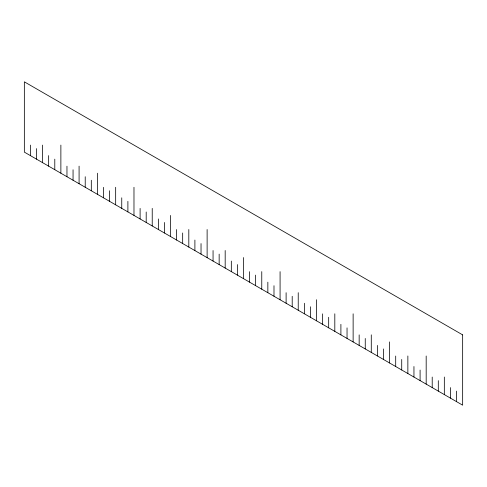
<?xml version="1.0" encoding="UTF-8"?>
<svg xmlns="http://www.w3.org/2000/svg" width="487" height="487" viewBox="0 0 487 487"><rect width="100%" height="100%" fill="white"/><g stroke="black" fill="none" stroke-linecap="round" stroke-linejoin="round"><path stroke-width="0.73" d="M456.562 391.116L456.562 401.659M450.475 387.597L450.475 398.141M444.333 377.023L444.333 394.598M438.306 380.639L438.306 391.116M432.213 377.054L432.213 387.597M426.18 355.997L426.18 384.115M420.092 370.053L420.092 380.603M413.95 366.51L413.95 377.054M407.863 355.967L407.863 373.541M401.72 359.449L401.72 369.992M395.694 356.04L395.694 366.51M389.6 341.911L389.6 362.998M383.512 348.936L383.512 359.479M377.425 345.423L377.425 355.967M371.283 334.849L371.283 352.424M365.256 338.465L365.256 348.942M359.163 334.879L359.163 345.423M353.13 313.823L353.13 341.941M347.042 327.879L347.042 338.422M340.9 324.336L340.9 334.879M334.812 313.792L334.812 331.367M328.67 317.274L328.67 327.818M322.644 313.865L322.644 324.336M316.55 299.736L316.55 320.823M310.463 306.761L310.463 317.305M304.375 303.249L304.375 313.792M298.233 292.675L298.233 310.249M292.206 296.291L292.206 306.767M286.113 292.705L286.113 303.249M280.08 271.649L280.08 299.767M273.992 285.705L273.992 296.248M267.85 282.162L267.85 292.705M261.762 271.618L261.762 289.193M255.62 275.1L255.62 285.644M249.594 271.691L249.594 282.162M243.5 257.556L243.5 278.649M237.412 264.587L237.412 275.131M231.325 261.075L231.325 271.618M225.183 250.501L225.183 268.069M219.156 254.117L219.156 264.587M213.062 250.531L213.062 261.075M207.121 229.529L207.121 257.647M201.034 243.585L201.034 254.129M194.897 240.042L194.897 250.586M188.81 229.499L188.81 247.067M182.668 232.981L182.668 243.524M176.635 229.566L176.635 240.042M170.547 215.437L170.547 236.524M164.46 222.468L164.46 233.011M158.372 218.955L158.372 229.499M152.23 208.381L152.23 225.95M146.197 211.997L146.197 222.468M140.11 208.412L140.11 218.955M133.98 187.3L133.98 215.412M127.892 201.356L127.892 211.9M121.75 197.813L121.75 208.357M115.663 187.27L115.663 204.838M109.52 190.752L109.52 201.295M103.494 187.337L103.494 197.813M97.4 173.208L97.4 194.295M91.312 180.239L91.312 190.782M85.225 176.726L85.225 187.27M79.083 166.146L79.083 183.721M73.056 169.768L73.056 180.239M66.963 166.177L66.963 176.726M60.875 145.089L60.875 173.208M54.788 159.152L54.788 169.695M48.645 155.603L48.645 166.146M42.619 145.096L42.619 162.737M36.525 148.608L36.525 159.152M30.438 145.089L30.438 155.633M462.65 334.879L24.35 81.828L24.35 152.121L462.65 405.172L462.65 334.879"/></g></svg>
